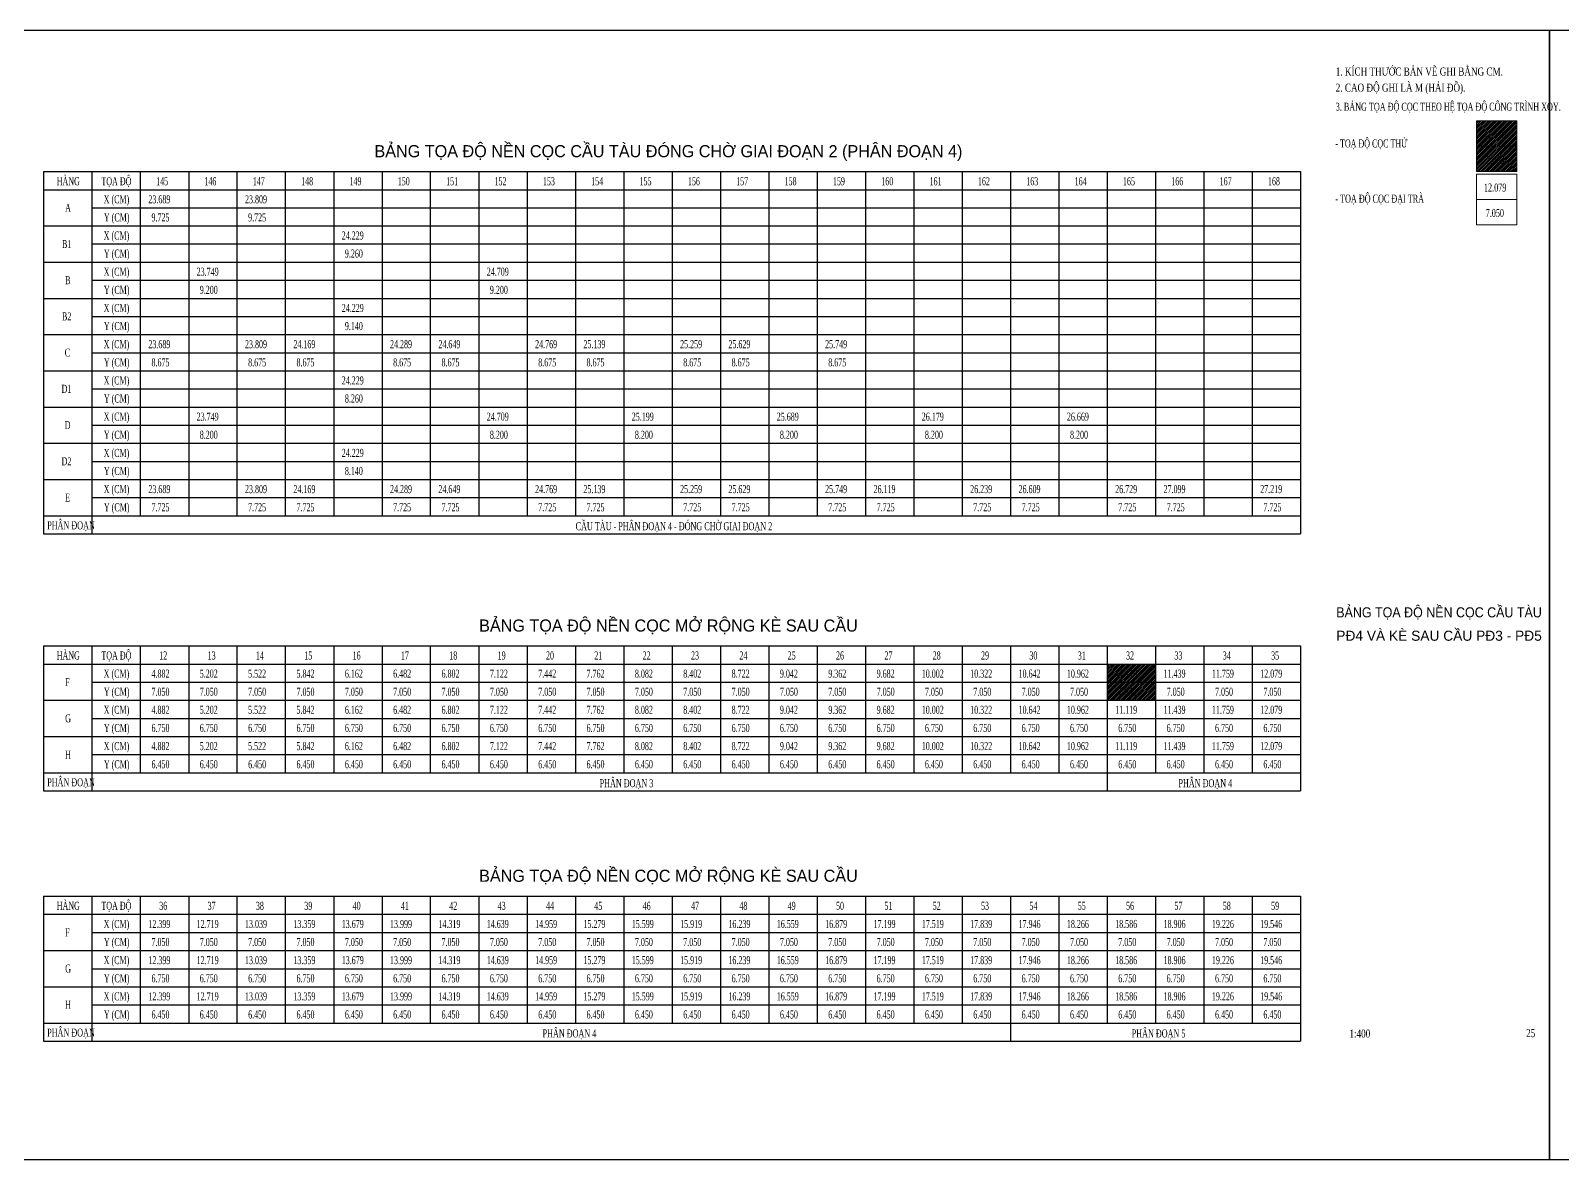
# Model space of a CAD drawing. Extents: x 1061507 to 1179680, y 97445 to 132302.
# Drawn here: x 1149409 to 1164609, y 121102 to 132302 of the extents above; entities that cross this region are included whole.
import ezdxf
from ezdxf.enums import TextEntityAlignment as Align

# ---------------------------------------------------------------- set-up
doc = ezdxf.new("R2010")
doc.units = 0
doc.header["$LTSCALE"] = 200
doc.header["$MEASUREMENT"] = 0
doc.layers.get('0').update_dxf_attribs({"color": 3, "linetype": 'CONTINUOUS'})
for name, color, linetype in [('BORDER', 2, 'CONTINUOUS'), ('DIMENSION', 4, 'CONTINUOUS'), ('Hatch', 8, 'CONTINUOUS'), ('Text', 6, 'CONTINUOUS')]:
    doc.layers.add(name, color=color, linetype=linetype)
doc.styles.add('CMB-1', font='VHBLACK.TTF', dxfattribs={"width": 0.8})
doc.styles.get("Standard").update_dxf_attribs({"font": 'vntimeh.shx', "width": 0.7})
doc.styles.add('THUONG', font='vntimeh.shx', dxfattribs={"width": 0.7})

msp = doc.modelspace()

# ---------------------------------------------------------------- hatches: boundary and pattern name
at = {"layer": 'Hatch', "linetype": 'Continuous'}
h = msp.add_hatch(dxfattribs=at)
h.set_pattern_fill('ANSI31', color=256, scale=100, style=0)
h.set_pattern_definition([(45, (1137292.492, 124677.98), (-8.838835, 8.838835), [])])
h.paths.add_polyline_path([(1164157, 131408), (1163758, 131408), (1163758, 131156), (1164157, 131156)])
h.paths.add_polyline_path([(1164157, 131156), (1163758, 131156), (1163758, 130905), (1164157, 130905)])
h.paths.add_polyline_path([(1163839, 131215), (1164071, 131215), (1164071, 131335), (1163839, 131335)], flags=24)
h.paths.add_polyline_path([(1163839, 130963), (1164071, 130963), (1164071, 131083), (1163839, 131083)], flags=24)
at = {"layer": 'Hatch'}
h = msp.add_hatch(dxfattribs=at)
h.set_pattern_fill('ANSI31', color=256, scale=100, style=0)
h.set_pattern_definition([(45, (1076316.992, 124677.98), (-8.8388348, 8.8388348), [])])
h.paths.add_polyline_path([(1160571, 126017), (1160092, 126017), (1160092, 125838), (1160571, 125838)])
h.paths.add_polyline_path([(1160571, 125838), (1160092, 125838), (1160092, 125658), (1160571, 125658)])
h.paths.add_polyline_path([(1160166, 125862), (1160454, 125862), (1160454, 125982), (1160166, 125982)], flags=24)
h.paths.add_polyline_path([(1160190, 125682), (1160438, 125682), (1160438, 125802), (1160190, 125802)], flags=24)

# ---------------------------------------------------------------- linework, layer by layer
at = {"color": 7, "lineweight": 0}
for p, q in [((1163758, 131408), (1163758, 130905)), ((1163758, 131408), (1164157, 131408)), ((1164157, 131408), (1164157, 130905)), ((1163758, 131156), (1164157, 131156)), ((1163758, 130905), (1164157, 130905)), ((1163758, 130878), (1163758, 130375)), ((1163758, 130878), (1164157, 130878)), ((1164157, 130878), (1164157, 130375)), ((1163758, 130626), (1164157, 130626)), ((1163758, 130375), (1164157, 130375))]:
    msp.add_line(p, q, dxfattribs=at)
at = {"layer": 'BORDER'}
for points in [[(1149537, 130904), (1162010, 130904)], [(1149537, 130904), (1149537, 127309)], [(1150017, 130904), (1150017, 127309)], [(1162010, 130904), (1162010, 127309)], [(1149537, 130724), (1162010, 130724)], [(1149537, 127489), (1162010, 127489)], [(1149537, 127309), (1162010, 127309)], [(1149537, 126197), (1162010, 126197)], [(1149537, 126197), (1149537, 124939)], [(1150017, 126197), (1150017, 124939)], [(1162010, 126197), (1162010, 124939)], [(1149537, 126017), (1162010, 126017)], [(1149537, 124939), (1162010, 124939)], [(1149537, 124939), (1149537, 124759)], [(1150017, 124939), (1150017, 124759)], [(1162010, 124939), (1162010, 124759)], [(1149537, 124759), (1162010, 124759)], [(1149537, 123713), (1162010, 123713)], [(1149537, 123713), (1149537, 122455)], [(1150017, 123713), (1150017, 122455)], [(1162010, 123713), (1162010, 122455)], [(1149537, 123534), (1162010, 123534)], [(1149537, 122455), (1162010, 122455)], [(1149537, 122455), (1149537, 122275)], [(1150017, 122455), (1150017, 122275)], [(1162010, 122455), (1162010, 122275)], [(1149537, 122275), (1162010, 122275)]]:
    msp.add_lwpolyline(points, dxfattribs=at)
at = {"layer": 'DIMENSION'}
for points in [[(1150497, 130904), (1150497, 127489)], [(1150977, 130904), (1150977, 127489)], [(1151456, 130904), (1151456, 127489)], [(1151936, 130904), (1151936, 127489)], [(1152416, 130904), (1152416, 127489)], [(1152896, 130904), (1152896, 127489)], [(1153375, 130904), (1153375, 127489)], [(1153855, 130904), (1153855, 127489)], [(1154335, 130904), (1154335, 127489)], [(1154815, 130904), (1154815, 127489)], [(1155294, 130904), (1155294, 127489)], [(1155774, 130904), (1155774, 127489)], [(1156254, 130904), (1156254, 127489)], [(1156733, 130904), (1156733, 127489)], [(1157213, 130904), (1157213, 127489)], [(1157693, 130904), (1157693, 127489)], [(1158173, 130904), (1158173, 127489)], [(1158652, 130904), (1158652, 127489)], [(1159132, 130904), (1159132, 127489)], [(1159612, 130904), (1159612, 127489)], [(1160092, 130904), (1160092, 127489)], [(1160571, 130904), (1160571, 127489)], [(1161051, 130904), (1161051, 127489)], [(1161531, 130904), (1161531, 127489)], [(1150017, 130544), (1162010, 130544)], [(1149537, 130364), (1162010, 130364)], [(1150017, 130185), (1162010, 130185)], [(1149537, 130005), (1162010, 130005)], [(1150017, 129825), (1162010, 129825)], [(1149537, 129645), (1162010, 129645)], [(1150017, 129466), (1162010, 129466)], [(1149537, 129286), (1162010, 129286)], [(1150017, 129106), (1162010, 129106)], [(1149537, 128927), (1162010, 128927)], [(1150017, 128747), (1162010, 128747)], [(1149537, 128567), (1162010, 128567)], [(1150017, 128387), (1162010, 128387)], [(1149537, 128208), (1162010, 128208)], [(1150017, 128028), (1162010, 128028)], [(1149537, 127848), (1162010, 127848)], [(1150017, 127668), (1162010, 127668)], [(1150497, 126197), (1150497, 124939)], [(1150977, 126197), (1150977, 124939)], [(1151456, 126197), (1151456, 124939)], [(1151936, 126197), (1151936, 124939)], [(1152416, 126197), (1152416, 124939)], [(1152896, 126197), (1152896, 124939)], [(1153375, 126197), (1153375, 124939)], [(1153855, 126197), (1153855, 124939)], [(1154335, 126197), (1154335, 124939)], [(1154815, 126197), (1154815, 124939)], [(1155294, 126197), (1155294, 124939)], [(1155774, 126197), (1155774, 124939)], [(1156254, 126197), (1156254, 124939)], [(1156733, 126197), (1156733, 124939)], [(1157213, 126197), (1157213, 124939)], [(1157693, 126197), (1157693, 124939)], [(1158173, 126197), (1158173, 124939)], [(1158652, 126197), (1158652, 124939)], [(1159132, 126197), (1159132, 124939)], [(1159612, 126197), (1159612, 124939)], [(1160092, 126197), (1160092, 124759)], [(1160571, 126197), (1160571, 124939)], [(1161051, 126197), (1161051, 124939)], [(1161531, 126197), (1161531, 124939)], [(1150017, 125838), (1162010, 125838)], [(1149537, 125658), (1162010, 125658)], [(1150017, 125478), (1162010, 125478)], [(1149537, 125298), (1162010, 125298)], [(1150017, 125119), (1162010, 125119)], [(1149537, 124939), (1162010, 124939)], [(1150497, 123713), (1150497, 122455)], [(1150977, 123713), (1150977, 122455)], [(1151456, 123713), (1151456, 122455)], [(1151936, 123713), (1151936, 122455)], [(1152416, 123713), (1152416, 122455)], [(1152896, 123713), (1152896, 122455)], [(1153375, 123713), (1153375, 122455)], [(1153855, 123713), (1153855, 122455)], [(1154335, 123713), (1154335, 122455)], [(1154815, 123713), (1154815, 122455)], [(1155294, 123713), (1155294, 122455)], [(1155774, 123713), (1155774, 122455)], [(1156254, 123713), (1156254, 122455)], [(1156733, 123713), (1156733, 122455)], [(1157213, 123713), (1157213, 122455)], [(1157693, 123713), (1157693, 122455)], [(1158173, 123713), (1158173, 122455)], [(1158652, 123713), (1158652, 122455)], [(1159132, 123713), (1159132, 122275)], [(1159612, 123713), (1159612, 122455)], [(1160092, 123713), (1160092, 122455)], [(1160571, 123713), (1160571, 122455)], [(1161051, 123713), (1161051, 122455)], [(1161531, 123713), (1161531, 122455)], [(1150017, 123354), (1162010, 123354)], [(1149537, 123174), (1162010, 123174)], [(1150017, 122994), (1162010, 122994)], [(1149537, 122815), (1162010, 122815)], [(1150017, 122635), (1162010, 122635)], [(1149537, 122455), (1162010, 122455)]]:
    msp.add_lwpolyline(points, dxfattribs=at)
at = {"layer": 'Text', "color": 1}
for points in [[(1149280, 121102), (1164480, 121102), (1164480, 132302), (1149280, 132302)], [(1164480, 121102), (1179680, 121102), (1179680, 132302), (1164480, 132302)]]:
    msp.add_lwpolyline(points, close=True, dxfattribs=at)

# ---------------------------------------------------------------- texts
at = {"layer": 'Text', "style": 'THUONG'}
for s, width, p in [('1. KÝch th\xadíc b¶n vÏ ghi b»ng cm.', 0.75, (1162360, 131856)), ('2. Cao ®é ghi lµ m (h¶i ®å).', 0.75, (1162360, 131696)), ('3. b¶ng täa ®é cäc theo hÖ täa ®é c«ng tr×nh xoy.', 0.6, (1162360, 131507)), ('1:400', 0.75, (1162496, 122310)), ('25', 0.75, (1164249, 122315))]:
    msp.add_text(s, height=80, dxfattribs=dict(at, width=width)).set_placement(p)
at = {"layer": 'Text', "style": 'CMB-1'}
for s, p in [('B¶ng täa ®é nÒn cäc cÇu tµu ®ãng chê giai ®o¹n 2 (ph©n ®o¹n 4)', (1155738, 131046)), ('B¶ng täa ®é nÒn cäc më réng kÌ sau cÇu', (1155738, 126339)), ('B¶ng täa ®é nÒn cäc më réng kÌ sau cÇu', (1155738, 123856))]:
    msp.add_text(s, height=120, dxfattribs=at).set_placement(p, align=Align.CENTER)
at = {"layer": 'Text'}
for s, width, p in [('- to¹ ®é cäc thö', 0.65, (1162356, 131143)), ('- to¹ ®é cäc ®¹i trµ', 0.6, (1162356, 130595))]:
    msp.add_text(s, height=80, dxfattribs=dict(at, width=width)).set_placement(p)
at = {"layer": 'Text', "lineweight": 0, "style": 'THUONG'}
for s, width, p in [('11.119', 0.6, (1163829, 131235)), ('7.050', 0.6, (1163852, 130983)), ('hµng', 0.65, (1149668, 130768)), ('täa ®é', 0.65, (1150111, 130768)), ('145', 0.65, (1150654, 130768)), ('146', 0.65, (1151133, 130768)), ('147', 0.65, (1151613, 130768)), ('148', 0.65, (1152093, 130768)), ('149', 0.65, (1152573, 130768)), ('150', 0.65, (1153052, 130768)), ('151', 0.65, (1153532, 130768)), ('152', 0.65, (1154012, 130768)), ('153', 0.65, (1154492, 130768)), ('154', 0.65, (1154971, 130768)), ('155', 0.65, (1155451, 130768)), ('156', 0.65, (1155931, 130768)), ('157', 0.65, (1156410, 130768)), ('158', 0.65, (1156890, 130768)), ('159', 0.65, (1157370, 130768)), ('160', 0.65, (1157850, 130768)), ('161', 0.65, (1158329, 130768)), ('162', 0.65, (1158809, 130768)), ('163', 0.65, (1159289, 130768)), ('164', 0.65, (1159769, 130768)), ('165', 0.65, (1160248, 130768)), ('166', 0.65, (1160728, 130768)), ('167', 0.65, (1161208, 130768)), ('168', 0.65, (1161687, 130768)), ('12.079', 0.6, (1163831, 130705)), ('A', 0.65, (1149751, 130505)), ('X (cm)', 0.65, (1150134, 130589)), ('23.689', 0.65, (1150577, 130589)), ('23.809', 0.65, (1151536, 130589)), ('Y (cm)', 0.65, (1150136, 130409)), ('9.725', 0.65, (1150608, 130409)), ('9.725', 0.65, (1151567, 130409)), ('7.050', 0.6, (1163848, 130453)), ('X (cm)', 0.65, (1150134, 130229)), ('24.229', 0.65, (1152496, 130229)), ('B1', 0.65, (1149720, 130145)), ('Y (cm)', 0.65, (1150136, 130050)), ('9.260', 0.65, (1152527, 130050)), ('B', 0.65, (1149751, 129786)), ('X (cm)', 0.65, (1150134, 129870)), ('23.749', 0.65, (1151056, 129870)), ('24.709', 0.65, (1153935, 129870)), ('Y (cm)', 0.65, (1150136, 129690)), ('9.200', 0.65, (1151087, 129690)), ('9.200', 0.65, (1153966, 129690)), ('B2', 0.65, (1149720, 129427)), ('X (cm)', 0.65, (1150134, 129510)), ('24.229', 0.65, (1152496, 129510)), ('Y (cm)', 0.65, (1150136, 129331)), ('9.140', 0.65, (1152527, 129331)), ('X (cm)', 0.65, (1150134, 129151)), ('23.689', 0.65, (1150577, 129151)), ('23.809', 0.65, (1151536, 129151)), ('24.169', 0.65, (1152016, 129151)), ('24.289', 0.65, (1152975, 129151)), ('24.649', 0.65, (1153455, 129151)), ('24.769', 0.65, (1154415, 129151)), ('25.139', 0.65, (1154894, 129151)), ('25.259', 0.65, (1155854, 129151)), ('25.629', 0.65, (1156333, 129151)), ('25.749', 0.65, (1157293, 129151)), ('C', 0.65, (1149747, 129067)), ('Y (cm)', 0.65, (1150136, 128971)), ('8.675', 0.65, (1150608, 128971)), ('8.675', 0.65, (1151567, 128971)), ('8.675', 0.65, (1152047, 128971)), ('8.675', 0.65, (1153006, 128971)), ('8.675', 0.65, (1153486, 128971)), ('8.675', 0.65, (1154446, 128971)), ('8.675', 0.65, (1154925, 128971)), ('8.675', 0.65, (1155885, 128971)), ('8.675', 0.65, (1156365, 128971)), ('8.675', 0.65, (1157324, 128971)), ('D1', 0.65, (1149716, 128708)), ('X (cm)', 0.65, (1150134, 128791)), ('24.229', 0.65, (1152496, 128791)), ('Y (cm)', 0.65, (1150136, 128612)), ('8.260', 0.65, (1152527, 128612)), ('X (cm)', 0.65, (1150134, 128432)), ('23.749', 0.65, (1151056, 128432)), ('24.709', 0.65, (1153935, 128432)), ('25.199', 0.65, (1155374, 128432)), ('25.689', 0.65, (1156813, 128432)), ('26.179', 0.65, (1158252, 128432)), ('26.669', 0.65, (1159692, 128432)), ('D', 0.65, (1149747, 128348)), ('Y (cm)', 0.65, (1150136, 128252)), ('8.200', 0.65, (1151087, 128252)), ('8.200', 0.65, (1153966, 128252)), ('8.200', 0.65, (1155405, 128252)), ('8.200', 0.65, (1156844, 128252)), ('8.200', 0.65, (1158283, 128252)), ('8.200', 0.65, (1159723, 128252)), ('X (cm)', 0.65, (1150134, 128072)), ('24.229', 0.65, (1152496, 128072)), ('D2', 0.65, (1149716, 127989)), ('Y (cm)', 0.65, (1150136, 127893)), ('8.140', 0.65, (1152527, 127893)), ('E', 0.65, (1149751, 127629)), ('X (cm)', 0.65, (1150134, 127713)), ('23.689', 0.65, (1150577, 127713)), ('23.809', 0.65, (1151536, 127713)), ('24.169', 0.65, (1152016, 127713)), ('24.289', 0.65, (1152975, 127713)), ('24.649', 0.65, (1153455, 127713)), ('24.769', 0.65, (1154415, 127713)), ('25.139', 0.65, (1154894, 127713)), ('25.259', 0.65, (1155854, 127713)), ('25.629', 0.65, (1156333, 127713)), ('25.749', 0.65, (1157293, 127713)), ('26.119', 0.65, (1157773, 127713)), ('26.239', 0.65, (1158732, 127713)), ('26.609', 0.65, (1159212, 127713)), ('26.729', 0.65, (1160171, 127713)), ('27.099', 0.65, (1160651, 127713)), ('27.219', 0.65, (1161610, 127713)), ('Y (cm)', 0.65, (1150136, 127533)), ('7.725', 0.65, (1150608, 127533)), ('7.725', 0.65, (1151567, 127533)), ('7.725', 0.65, (1152047, 127533)), ('7.725', 0.65, (1153006, 127533)), ('7.725', 0.65, (1153486, 127533)), ('7.725', 0.65, (1154446, 127533)), ('7.725', 0.65, (1154925, 127533)), ('7.725', 0.65, (1155885, 127533)), ('7.725', 0.65, (1156365, 127533)), ('7.725', 0.65, (1157324, 127533)), ('7.725', 0.65, (1157804, 127533)), ('7.725', 0.65, (1158763, 127533)), ('7.725', 0.65, (1159243, 127533)), ('7.725', 0.65, (1160202, 127533)), ('7.725', 0.65, (1160682, 127533)), ('7.725', 0.65, (1161642, 127533)), ('ph©n ®o¹n', 0.6, (1149573, 127354)), ('cÇu tµu - ph©n ®o¹n 4 - ®ãng chê giai ®o¹n 2', 0.6, (1154817, 127345)), ('hµng', 0.65, (1149668, 126062)), ('täa ®é', 0.65, (1150111, 126062)), ('12', 0.65, (1150685, 126062)), ('13', 0.65, (1151165, 126062)), ('14', 0.65, (1151644, 126062)), ('15', 0.65, (1152124, 126062)), ('16', 0.65, (1152604, 126062)), ('17', 0.65, (1153083, 126062)), ('18', 0.65, (1153563, 126062)), ('19', 0.65, (1154043, 126062)), ('20', 0.65, (1154523, 126062)), ('21', 0.65, (1155002, 126062)), ('22', 0.65, (1155482, 126062)), ('23', 0.65, (1155962, 126062)), ('24', 0.65, (1156442, 126062)), ('25', 0.65, (1156921, 126062)), ('26', 0.65, (1157401, 126062)), ('27', 0.65, (1157881, 126062)), ('28', 0.65, (1158360, 126062)), ('29', 0.65, (1158840, 126062)), ('30', 0.65, (1159320, 126062)), ('31', 0.65, (1159800, 126062)), ('32', 0.65, (1160279, 126062)), ('33', 0.65, (1160759, 126062)), ('34', 0.65, (1161239, 126062)), ('35', 0.65, (1161719, 126062)), ('f', 0.65, (1149751, 125798)), ('X (cm)', 0.65, (1150134, 125882)), ('4.882', 0.65, (1150608, 125882)), ('5.202', 0.65, (1151087, 125882)), ('5.522', 0.65, (1151567, 125882)), ('5.842', 0.65, (1152047, 125882)), ('6.162', 0.65, (1152527, 125882)), ('6.482', 0.65, (1153006, 125882)), ('6.802', 0.65, (1153486, 125882)), ('7.122', 0.65, (1153966, 125882)), ('7.442', 0.65, (1154446, 125882)), ('7.762', 0.65, (1154925, 125882)), ('8.082', 0.65, (1155405, 125882)), ('8.402', 0.65, (1155885, 125882)), ('8.722', 0.65, (1156365, 125882)), ('9.042', 0.65, (1156844, 125882)), ('9.362', 0.65, (1157324, 125882)), ('9.682', 0.65, (1157804, 125882)), ('10.002', 0.65, (1158252, 125882)), ('10.322', 0.65, (1158732, 125882)), ('10.642', 0.65, (1159212, 125882)), ('10.962', 0.65, (1159692, 125882)), ('11.119', 0.65, (1160171, 125882)), ('11.439', 0.65, (1160651, 125882)), ('11.759', 0.65, (1161131, 125882)), ('12.079', 0.65, (1161610, 125882)), ('Y (cm)', 0.65, (1150136, 125702)), ('7.050', 0.65, (1150608, 125702)), ('7.050', 0.65, (1151087, 125702)), ('7.050', 0.65, (1151567, 125702)), ('7.050', 0.65, (1152047, 125702)), ('7.050', 0.65, (1152527, 125702)), ('7.050', 0.65, (1153006, 125702)), ('7.050', 0.65, (1153486, 125702)), ('7.050', 0.65, (1153966, 125702)), ('7.050', 0.65, (1154446, 125702)), ('7.050', 0.65, (1154925, 125702)), ('7.050', 0.65, (1155405, 125702)), ('7.050', 0.65, (1155885, 125702)), ('7.050', 0.65, (1156365, 125702)), ('7.050', 0.65, (1156844, 125702)), ('7.050', 0.65, (1157324, 125702)), ('7.050', 0.65, (1157804, 125702)), ('7.050', 0.65, (1158283, 125702)), ('7.050', 0.65, (1158763, 125702)), ('7.050', 0.65, (1159243, 125702)), ('7.050', 0.65, (1159723, 125702)), ('7.050', 0.65, (1160202, 125702)), ('7.050', 0.65, (1160682, 125702)), ('7.050', 0.65, (1161162, 125702)), ('7.050', 0.65, (1161642, 125702)), ('X (cm)', 0.65, (1150134, 125523)), ('4.882', 0.65, (1150608, 125523)), ('5.202', 0.65, (1151087, 125523)), ('5.522', 0.65, (1151567, 125523)), ('5.842', 0.65, (1152047, 125523)), ('6.162', 0.65, (1152527, 125523)), ('6.482', 0.65, (1153006, 125523)), ('6.802', 0.65, (1153486, 125523)), ('7.122', 0.65, (1153966, 125523)), ('7.442', 0.65, (1154446, 125523)), ('7.762', 0.65, (1154925, 125523)), ('8.082', 0.65, (1155405, 125523)), ('8.402', 0.65, (1155885, 125523)), ('8.722', 0.65, (1156365, 125523)), ('9.042', 0.65, (1156844, 125523)), ('9.362', 0.65, (1157324, 125523)), ('9.682', 0.65, (1157804, 125523)), ('10.002', 0.65, (1158252, 125523)), ('10.322', 0.65, (1158732, 125523)), ('10.642', 0.65, (1159212, 125523)), ('10.962', 0.65, (1159692, 125523)), ('11.119', 0.65, (1160171, 125523)), ('11.439', 0.65, (1160651, 125523)), ('11.759', 0.65, (1161131, 125523)), ('12.079', 0.65, (1161610, 125523)), ('g', 0.65, (1149752, 125439)), ('Y (cm)', 0.65, (1150136, 125343)), ('6.750', 0.65, (1150608, 125343)), ('6.750', 0.65, (1151087, 125343)), ('6.750', 0.65, (1151567, 125343)), ('6.750', 0.65, (1152047, 125343)), ('6.750', 0.65, (1152527, 125343)), ('6.750', 0.65, (1153006, 125343)), ('6.750', 0.65, (1153486, 125343)), ('6.750', 0.65, (1153966, 125343)), ('6.750', 0.65, (1154446, 125343)), ('6.750', 0.65, (1154925, 125343)), ('6.750', 0.65, (1155405, 125343)), ('6.750', 0.65, (1155885, 125343)), ('6.750', 0.65, (1156365, 125343)), ('6.750', 0.65, (1156844, 125343)), ('6.750', 0.65, (1157324, 125343)), ('6.750', 0.65, (1157804, 125343)), ('6.750', 0.65, (1158283, 125343)), ('6.750', 0.65, (1158763, 125343)), ('6.750', 0.65, (1159243, 125343)), ('6.750', 0.65, (1159723, 125343)), ('6.750', 0.65, (1160202, 125343)), ('6.750', 0.65, (1160682, 125343)), ('6.750', 0.65, (1161162, 125343)), ('6.750', 0.65, (1161642, 125343)), ('H', 0.65, (1149751, 125079)), ('X (cm)', 0.65, (1150134, 125163)), ('4.882', 0.65, (1150608, 125163)), ('5.202', 0.65, (1151087, 125163)), ('5.522', 0.65, (1151567, 125163)), ('5.842', 0.65, (1152047, 125163)), ('6.162', 0.65, (1152527, 125163)), ('6.482', 0.65, (1153006, 125163)), ('6.802', 0.65, (1153486, 125163)), ('7.122', 0.65, (1153966, 125163)), ('7.442', 0.65, (1154446, 125163)), ('7.762', 0.65, (1154925, 125163)), ('8.082', 0.65, (1155405, 125163)), ('8.402', 0.65, (1155885, 125163)), ('8.722', 0.65, (1156365, 125163)), ('9.042', 0.65, (1156844, 125163)), ('9.362', 0.65, (1157324, 125163)), ('9.682', 0.65, (1157804, 125163)), ('10.002', 0.65, (1158252, 125163)), ('10.322', 0.65, (1158732, 125163)), ('10.642', 0.65, (1159212, 125163)), ('10.962', 0.65, (1159692, 125163)), ('11.119', 0.65, (1160171, 125163)), ('11.439', 0.65, (1160651, 125163)), ('11.759', 0.65, (1161131, 125163)), ('12.079', 0.65, (1161610, 125163)), ('Y (cm)', 0.65, (1150136, 124983)), ('6.450', 0.65, (1150608, 124983)), ('6.450', 0.65, (1151087, 124983)), ('6.450', 0.65, (1151567, 124983)), ('6.450', 0.65, (1152047, 124983)), ('6.450', 0.65, (1152527, 124983)), ('6.450', 0.65, (1153006, 124983)), ('6.450', 0.65, (1153486, 124983)), ('6.450', 0.65, (1153966, 124983)), ('6.450', 0.65, (1154446, 124983)), ('6.450', 0.65, (1154925, 124983)), ('6.450', 0.65, (1155405, 124983)), ('6.450', 0.65, (1155885, 124983)), ('6.450', 0.65, (1156365, 124983)), ('6.450', 0.65, (1156844, 124983)), ('6.450', 0.65, (1157324, 124983)), ('6.450', 0.65, (1157804, 124983)), ('6.450', 0.65, (1158283, 124983)), ('6.450', 0.65, (1158763, 124983)), ('6.450', 0.65, (1159243, 124983)), ('6.450', 0.65, (1159723, 124983)), ('6.450', 0.65, (1160202, 124983)), ('6.450', 0.65, (1160682, 124983)), ('6.450', 0.65, (1161162, 124983)), ('6.450', 0.65, (1161642, 124983)), ('ph©n ®o¹n', 0.6, (1149573, 124804)), ('ph©n ®o¹n 3', 0.6, (1155055, 124795)), ('ph©n ®o¹n 4', 0.6, (1160799, 124795)), ('hµng', 0.65, (1149668, 123578)), ('täa ®é', 0.65, (1150111, 123578)), ('36', 0.65, (1150685, 123578)), ('37', 0.65, (1151165, 123578)), ('38', 0.65, (1151644, 123578)), ('39', 0.65, (1152124, 123578)), ('40', 0.65, (1152604, 123578)), ('41', 0.65, (1153083, 123578)), ('42', 0.65, (1153563, 123578)), ('43', 0.65, (1154043, 123578)), ('44', 0.65, (1154523, 123578)), ('45', 0.65, (1155002, 123578)), ('46', 0.65, (1155482, 123578)), ('47', 0.65, (1155962, 123578)), ('48', 0.65, (1156442, 123578)), ('49', 0.65, (1156921, 123578)), ('50', 0.65, (1157401, 123578)), ('51', 0.65, (1157881, 123578)), ('52', 0.65, (1158360, 123578)), ('53', 0.65, (1158840, 123578)), ('54', 0.65, (1159320, 123578)), ('55', 0.65, (1159800, 123578)), ('56', 0.65, (1160279, 123578)), ('57', 0.65, (1160759, 123578)), ('58', 0.65, (1161239, 123578)), ('59', 0.65, (1161719, 123578)), ('X (cm)', 0.65, (1150134, 123398)), ('12.399', 0.65, (1150577, 123398)), ('12.719', 0.65, (1151056, 123398)), ('13.039', 0.65, (1151536, 123398)), ('13.359', 0.65, (1152016, 123398)), ('13.679', 0.65, (1152496, 123398)), ('13.999', 0.65, (1152975, 123398)), ('14.319', 0.65, (1153455, 123398)), ('14.639', 0.65, (1153935, 123398)), ('14.959', 0.65, (1154415, 123398)), ('15.279', 0.65, (1154894, 123398)), ('15.599', 0.65, (1155374, 123398)), ('15.919', 0.65, (1155854, 123398)), ('16.239', 0.65, (1156333, 123398)), ('16.559', 0.65, (1156813, 123398)), ('16.879', 0.65, (1157293, 123398)), ('17.199', 0.65, (1157773, 123398)), ('17.519', 0.65, (1158252, 123398)), ('17.839', 0.65, (1158732, 123398)), ('17.946', 0.65, (1159212, 123398)), ('18.266', 0.65, (1159692, 123398)), ('18.586', 0.65, (1160171, 123398)), ('18.906', 0.65, (1160651, 123398)), ('19.226', 0.65, (1161131, 123398)), ('19.546', 0.65, (1161610, 123398)), ('f', 0.65, (1149751, 123315)), ('Y (cm)', 0.65, (1150136, 123219)), ('7.050', 0.65, (1150608, 123219)), ('7.050', 0.65, (1151087, 123219)), ('7.050', 0.65, (1151567, 123219)), ('7.050', 0.65, (1152047, 123219)), ('7.050', 0.65, (1152527, 123219)), ('7.050', 0.65, (1153006, 123219)), ('7.050', 0.65, (1153486, 123219)), ('7.050', 0.65, (1153966, 123219)), ('7.050', 0.65, (1154446, 123219)), ('7.050', 0.65, (1154925, 123219)), ('7.050', 0.65, (1155405, 123219)), ('7.050', 0.65, (1155885, 123219)), ('7.050', 0.65, (1156365, 123219)), ('7.050', 0.65, (1156844, 123219)), ('7.050', 0.65, (1157324, 123219)), ('7.050', 0.65, (1157804, 123219)), ('7.050', 0.65, (1158283, 123219)), ('7.050', 0.65, (1158763, 123219)), ('7.050', 0.65, (1159243, 123219)), ('7.050', 0.65, (1159723, 123219)), ('7.050', 0.65, (1160202, 123219)), ('7.050', 0.65, (1160682, 123219)), ('7.050', 0.65, (1161162, 123219)), ('7.050', 0.65, (1161642, 123219)), ('X (cm)', 0.65, (1150134, 123039)), ('13.039', 0.65, (1151536, 123039)), ('16.879', 0.65, (1157293, 123039)), ('17.839', 0.65, (1158732, 123039)), ('18.266', 0.65, (1159692, 123039)), ('18.586', 0.65, (1160171, 123039)), ('18.906', 0.65, (1160651, 123039)), ('g', 0.65, (1149752, 122955)), ('12.399', 0.65, (1150577, 123039)), ('12.719', 0.65, (1151056, 123039)), ('13.359', 0.65, (1152016, 123039)), ('13.679', 0.65, (1152496, 123039)), ('13.999', 0.65, (1152975, 123039)), ('14.319', 0.65, (1153455, 123039)), ('14.639', 0.65, (1153935, 123039)), ('14.959', 0.65, (1154415, 123039)), ('15.279', 0.65, (1154894, 123039)), ('15.599', 0.65, (1155374, 123039)), ('15.919', 0.65, (1155854, 123039)), ('16.239', 0.65, (1156333, 123039)), ('16.559', 0.65, (1156813, 123039)), ('17.199', 0.65, (1157773, 123039)), ('17.519', 0.65, (1158252, 123039)), ('17.946', 0.65, (1159212, 123039)), ('19.226', 0.65, (1161131, 123039)), ('19.546', 0.65, (1161610, 123039)), ('Y (cm)', 0.65, (1150136, 122859)), ('6.750', 0.65, (1150608, 122859)), ('6.750', 0.65, (1151087, 122859)), ('6.750', 0.65, (1151567, 122859)), ('6.750', 0.65, (1152047, 122859)), ('6.750', 0.65, (1152527, 122859)), ('6.750', 0.65, (1153006, 122859)), ('6.750', 0.65, (1153486, 122859)), ('6.750', 0.65, (1153966, 122859)), ('6.750', 0.65, (1154446, 122859)), ('6.750', 0.65, (1154925, 122859)), ('6.750', 0.65, (1155405, 122859)), ('6.750', 0.65, (1155885, 122859)), ('6.750', 0.65, (1156365, 122859)), ('6.750', 0.65, (1156844, 122859)), ('6.750', 0.65, (1157324, 122859)), ('6.750', 0.65, (1157804, 122859)), ('6.750', 0.65, (1158283, 122859)), ('6.750', 0.65, (1158763, 122859)), ('6.750', 0.65, (1159243, 122859)), ('6.750', 0.65, (1159723, 122859)), ('6.750', 0.65, (1160202, 122859)), ('6.750', 0.65, (1160682, 122859)), ('6.750', 0.65, (1161162, 122859)), ('6.750', 0.65, (1161642, 122859)), ('H', 0.65, (1149751, 122596)), ('X (cm)', 0.65, (1150134, 122680)), ('12.399', 0.65, (1150577, 122680)), ('12.719', 0.65, (1151056, 122680)), ('13.039', 0.65, (1151536, 122680)), ('13.359', 0.65, (1152016, 122680)), ('13.679', 0.65, (1152496, 122680)), ('13.999', 0.65, (1152975, 122680)), ('14.319', 0.65, (1153455, 122680)), ('14.639', 0.65, (1153935, 122680)), ('14.959', 0.65, (1154415, 122680)), ('15.279', 0.65, (1154894, 122680)), ('15.599', 0.65, (1155374, 122680)), ('15.919', 0.65, (1155854, 122680)), ('16.239', 0.65, (1156333, 122680)), ('16.559', 0.65, (1156813, 122680)), ('16.879', 0.65, (1157293, 122680)), ('17.199', 0.65, (1157773, 122680)), ('17.519', 0.65, (1158252, 122680)), ('17.839', 0.65, (1158732, 122680)), ('17.946', 0.65, (1159212, 122680)), ('18.266', 0.65, (1159692, 122680)), ('18.586', 0.65, (1160171, 122680)), ('18.906', 0.65, (1160651, 122680)), ('19.226', 0.65, (1161131, 122680)), ('19.546', 0.65, (1161610, 122680)), ('Y (cm)', 0.65, (1150136, 122500)), ('6.450', 0.65, (1150608, 122500)), ('6.450', 0.65, (1151087, 122500)), ('6.450', 0.65, (1151567, 122500)), ('6.450', 0.65, (1152047, 122500)), ('6.450', 0.65, (1152527, 122500)), ('6.450', 0.65, (1153006, 122500)), ('6.450', 0.65, (1153486, 122500)), ('6.450', 0.65, (1153966, 122500)), ('6.450', 0.65, (1154446, 122500)), ('6.450', 0.65, (1154925, 122500)), ('6.450', 0.65, (1155405, 122500)), ('6.450', 0.65, (1155885, 122500)), ('6.450', 0.65, (1156365, 122500)), ('6.450', 0.65, (1156844, 122500)), ('6.450', 0.65, (1157324, 122500)), ('6.450', 0.65, (1157804, 122500)), ('6.450', 0.65, (1158283, 122500)), ('6.450', 0.65, (1158763, 122500)), ('6.450', 0.65, (1159243, 122500)), ('6.450', 0.65, (1159723, 122500)), ('6.450', 0.65, (1160202, 122500)), ('6.450', 0.65, (1160682, 122500)), ('6.450', 0.65, (1161162, 122500)), ('6.450', 0.65, (1161642, 122500)), ('ph©n ®o¹n', 0.6, (1149573, 122320)), ('ph©n ®o¹n 4', 0.6, (1154489, 122312)), ('ph©n ®o¹n 5', 0.6, (1160335, 122312))]:
    msp.add_text(s, height=80, dxfattribs=dict(at, width=width)).set_placement(p)
at = {"layer": 'Text', "style": 'CMB-1'}
for s, width, p, p2 in [('b¶ng täa ®é nÒn cäc cÇu tµu', 0.788672, (1162365, 126480), (1164405, 126480)), ('p®4 vµ kÌ sau cÇu p®3 - p®5', 0.857031, (1162365, 126248), (1164405, 126248))]:
    msp.add_text(s, height=100, dxfattribs=dict(at, width=width)).set_placement(p, p2, align=Align.FIT)

doc.saveas('drawing.dxf')
